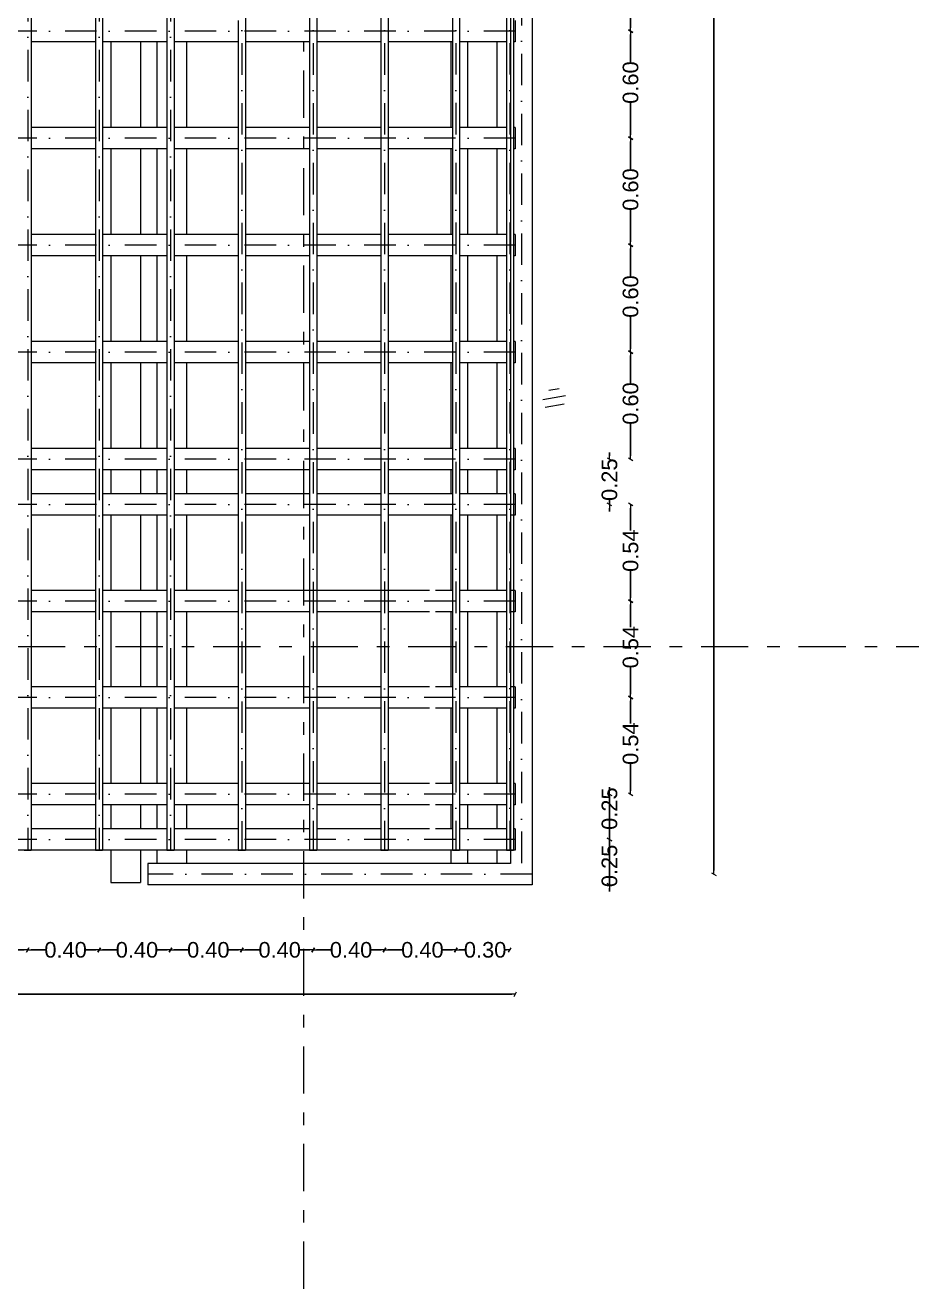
# Model space of a CAD drawing. Header units: millimetres. Extents: x -71878 to 121433, y -67383 to 83273.
# Drawn here: x -23288 to -18281, y 7515 to 14594 of the extents above; entities that cross this region are included whole.
import ezdxf

# ---------------------------------------------------------------- set-up
doc = ezdxf.new("R2010")
doc.units = ezdxf.units.MM
doc.header["$MEASUREMENT"] = 0
doc.set_wipeout_variables(frame=1)
for name, pattern in [('Dot & Dashed', [335.138881, 176.388884, -88.194442, 0, -70.555556]), ('Double Dashed', [546.805537, 264.583325, -105.833328, 70.555556, -105.833328]), ('Wipeout_Contour', [1000, 0, -1000])]:
    doc.linetypes.add(name, pattern=pattern)
for name, color, linetype, lineweight in [('ACOTACIONES', 7, 'Continuous', 9), ('COLUMNAS_Pluma_Nº__6', 255, 'Continuous', 0), ('EJES_Pluma_Nº__21', 7, 'Continuous', 5), ('ENTIRADO_Pluma_Nº__21', 7, 'Continuous', 5), ('Vigas_Pluma_Nº__21', 7, 'Continuous', 5)]:
    doc.layers.add(name, color=color, linetype=linetype, lineweight=lineweight)
doc.layers.add('COLUMNAS', color=7, linetype='Continuous')
doc.layers.add('ENTIRADO_Pluma_Nº__24', color=7, linetype='Continuous', lineweight=5, true_color=0x969696)
doc.layers.add('Vigas_Pluma_Nº__24', color=7, linetype='Continuous', lineweight=5, true_color=0x969696)
doc.styles.add('Estilo_Generado_2', font='Arial.ttf')
doc.dimstyles.new('Estilo_Generado__1', dxfattribs={"dimtxt": 87.5, "dimasz": 19, "dimexe": 0.18, "dimexo": 0, "dimgap": 0.09, "dimtad": 0, "dimlfac": 0.001, "dimzin": 0, "dimdsep": 46, "dimtxsty": 'Estilo_Generado_2', "dimblk": 'ARROWHEAD_2', "dimblk1": 'ARROWHEAD_2', "dimblk2": 'ARROWHEAD_2', "dimcen": 0.09, "dimse1": 1, "dimse2": 1, "dimclrd": 7, "dimclre": 7, "dimclrt": 7, "dimadec": 0, "dimazin": 0, "dimtfac": 1, "dimtmove": 0, "dimatfit": 3, "dimfxl": 1, "dimtolj": 1, "dimtzin": 0, "dimarcsym": 0})
doc.dimstyles.new('Estilo_Generado__2', dxfattribs={"dimtxt": 87.5, "dimasz": 19, "dimexe": 0.18, "dimexo": 0, "dimgap": 0.09, "dimtad": 0, "dimlfac": 0.001, "dimzin": 0, "dimdsep": 46, "dimtxsty": 'Estilo_Generado_2', "dimblk": 'ARROWHEAD_2', "dimblk1": 'ARROWHEAD_2', "dimblk2": 'ARROWHEAD_2', "dimcen": 0.09, "dimse1": 1, "dimse2": 1, "dimclrd": 7, "dimclre": 7, "dimclrt": 7, "dimadec": 0, "dimazin": 0, "dimtfac": 1, "dimtmove": 0, "dimatfit": 3, "dimfxl": 1, "dimtolj": 1, "dimtzin": 0, "dimarcsym": 0})

# ---------------------------------------------------------------- blocks, each defined once
blk = doc.blocks.new('ARROWHEAD_2')
at = {"color": 0, "linetype": 'Continuous', "lineweight": 0}
for p, q in [((0, 0), (-1, 0)), ((-0.38, -0.66), (0.38, 0.66))]:
    blk.add_line(p, q, dxfattribs=at)
blk = doc.blocks.new('*D445')
at = {"layer": 'ACOTACIONES', "color": 7, "linetype": 'Continuous', "lineweight": -2, "transparency": 16777216}
for p, q in [((-23655.5, 9413), (-23575.1, 9413)), ((-23293.5, 9413), (-23349.3, 9413))]:
    blk.add_line(p, q, dxfattribs=at)
at = {"layer": 'Defpoints', "color": 0, "linetype": 'Continuous', "transparency": 16777216}
for p in [(-23674.5, 9971.8), (-23274.5, 9971.8), (-23274.5, 9413)]:
    blk.add_point(p, dxfattribs=at)
at = {"layer": 'ACOTACIONES', "color": 7, "linetype": 'Continuous', "lineweight": -2, "transparency": 16777216, "xscale": 19, "yscale": 19, "zscale": 19, "rotation": 180}
blk.add_blockref('ARROWHEAD_2', (-23674.5, 9413), dxfattribs=at)
at = {"layer": 'ACOTACIONES', "color": 7, "linetype": 'Continuous', "lineweight": -2, "transparency": 16777216, "xscale": 19, "yscale": 19, "zscale": 19}
blk.add_blockref('ARROWHEAD_2', (-23274.5, 9413), dxfattribs=at)
at = {"layer": 'ACOTACIONES', "color": 7, "linetype": 'Continuous', "transparency": 16777216, "insert": (-23462.2, 9413), "char_height": 87.5, "attachment_point": 5, "style": 'Estilo_Generado_2'}
blk.add_mtext('\\A1;0.40', dxfattribs=at)
blk = doc.blocks.new('*D446')
at = {"layer": 'ACOTACIONES', "color": 7, "linetype": 'Continuous', "lineweight": -2, "transparency": 16777216}
for p, q in [((-23255.5, 9413), (-23175.1, 9413)), ((-22893.5, 9413), (-22949.3, 9413))]:
    blk.add_line(p, q, dxfattribs=at)
at = {"layer": 'Defpoints', "color": 0, "linetype": 'Continuous', "transparency": 16777216}
for p in [(-23274.5, 9971.8), (-22874.5, 9971.8), (-22874.5, 9413)]:
    blk.add_point(p, dxfattribs=at)
at = {"layer": 'ACOTACIONES', "color": 7, "linetype": 'Continuous', "lineweight": -2, "transparency": 16777216, "xscale": 19, "yscale": 19, "zscale": 19, "rotation": 180}
blk.add_blockref('ARROWHEAD_2', (-23274.5, 9413), dxfattribs=at)
at = {"layer": 'ACOTACIONES', "color": 7, "linetype": 'Continuous', "lineweight": -2, "transparency": 16777216, "xscale": 19, "yscale": 19, "zscale": 19}
blk.add_blockref('ARROWHEAD_2', (-22874.5, 9413), dxfattribs=at)
at = {"layer": 'ACOTACIONES', "color": 7, "linetype": 'Continuous', "transparency": 16777216, "insert": (-23062.2, 9413), "char_height": 87.5, "attachment_point": 5, "style": 'Estilo_Generado_2'}
blk.add_mtext('\\A1;0.40', dxfattribs=at)
blk = doc.blocks.new('*D447')
at = {"layer": 'ACOTACIONES', "color": 7, "linetype": 'Continuous', "lineweight": -2, "transparency": 16777216}
for p, q in [((-22855.5, 9413), (-22775.1, 9413)), ((-22493.5, 9413), (-22549.3, 9413))]:
    blk.add_line(p, q, dxfattribs=at)
at = {"layer": 'Defpoints', "color": 0, "linetype": 'Continuous', "transparency": 16777216}
for p in [(-22874.5, 9971.8), (-22474.5, 9981.9), (-22474.5, 9413)]:
    blk.add_point(p, dxfattribs=at)
at = {"layer": 'ACOTACIONES', "color": 7, "linetype": 'Continuous', "lineweight": -2, "transparency": 16777216, "xscale": 19, "yscale": 19, "zscale": 19, "rotation": 180}
blk.add_blockref('ARROWHEAD_2', (-22874.5, 9413), dxfattribs=at)
at = {"layer": 'ACOTACIONES', "color": 7, "linetype": 'Continuous', "lineweight": -2, "transparency": 16777216, "xscale": 19, "yscale": 19, "zscale": 19}
blk.add_blockref('ARROWHEAD_2', (-22474.5, 9413), dxfattribs=at)
at = {"layer": 'ACOTACIONES', "color": 7, "linetype": 'Continuous', "transparency": 16777216, "insert": (-22662.2, 9413), "char_height": 87.5, "attachment_point": 5, "style": 'Estilo_Generado_2'}
blk.add_mtext('\\A1;0.40', dxfattribs=at)
blk = doc.blocks.new('*D448')
at = {"layer": 'ACOTACIONES', "color": 7, "linetype": 'Continuous', "lineweight": -2, "transparency": 16777216}
for p, q in [((-22455.5, 9413), (-22375.1, 9413)), ((-22093.5, 9413), (-22149.3, 9413))]:
    blk.add_line(p, q, dxfattribs=at)
at = {"layer": 'Defpoints', "color": 0, "linetype": 'Continuous', "transparency": 16777216}
for p in [(-22474.5, 9981.9), (-22074.5, 9971.8), (-22074.5, 9413)]:
    blk.add_point(p, dxfattribs=at)
at = {"layer": 'ACOTACIONES', "color": 7, "linetype": 'Continuous', "lineweight": -2, "transparency": 16777216, "xscale": 19, "yscale": 19, "zscale": 19, "rotation": 180}
blk.add_blockref('ARROWHEAD_2', (-22474.5, 9413), dxfattribs=at)
at = {"layer": 'ACOTACIONES', "color": 7, "linetype": 'Continuous', "lineweight": -2, "transparency": 16777216, "xscale": 19, "yscale": 19, "zscale": 19}
blk.add_blockref('ARROWHEAD_2', (-22074.5, 9413), dxfattribs=at)
at = {"layer": 'ACOTACIONES', "color": 7, "linetype": 'Continuous', "transparency": 16777216, "insert": (-22262.2, 9413), "char_height": 87.5, "attachment_point": 5, "style": 'Estilo_Generado_2'}
blk.add_mtext('\\A1;0.40', dxfattribs=at)
blk = doc.blocks.new('*D449')
at = {"layer": 'ACOTACIONES', "color": 7, "linetype": 'Continuous', "lineweight": -2, "transparency": 16777216}
for p, q in [((-22055.5, 9413), (-21975.1, 9413)), ((-21693.5, 9413), (-21749.3, 9413))]:
    blk.add_line(p, q, dxfattribs=at)
at = {"layer": 'Defpoints', "color": 0, "linetype": 'Continuous', "transparency": 16777216}
for p in [(-22074.5, 9971.8), (-21674.5, 9971.8), (-21674.5, 9413)]:
    blk.add_point(p, dxfattribs=at)
at = {"layer": 'ACOTACIONES', "color": 7, "linetype": 'Continuous', "lineweight": -2, "transparency": 16777216, "xscale": 19, "yscale": 19, "zscale": 19, "rotation": 180}
blk.add_blockref('ARROWHEAD_2', (-22074.5, 9413), dxfattribs=at)
at = {"layer": 'ACOTACIONES', "color": 7, "linetype": 'Continuous', "lineweight": -2, "transparency": 16777216, "xscale": 19, "yscale": 19, "zscale": 19}
blk.add_blockref('ARROWHEAD_2', (-21674.5, 9413), dxfattribs=at)
at = {"layer": 'ACOTACIONES', "color": 7, "linetype": 'Continuous', "transparency": 16777216, "insert": (-21862.2, 9413), "char_height": 87.5, "attachment_point": 5, "style": 'Estilo_Generado_2'}
blk.add_mtext('\\A1;0.40', dxfattribs=at)
blk = doc.blocks.new('*D450')
at = {"layer": 'ACOTACIONES', "color": 7, "linetype": 'Continuous', "lineweight": -2, "transparency": 16777216}
for p, q in [((-21655.5, 9413), (-21575.1, 9413)), ((-21293.5, 9413), (-21349.3, 9413))]:
    blk.add_line(p, q, dxfattribs=at)
at = {"layer": 'Defpoints', "color": 0, "linetype": 'Continuous', "transparency": 16777216}
for p in [(-21674.5, 9971.8), (-21274.5, 9971.8), (-21274.5, 9413)]:
    blk.add_point(p, dxfattribs=at)
at = {"layer": 'ACOTACIONES', "color": 7, "linetype": 'Continuous', "lineweight": -2, "transparency": 16777216, "xscale": 19, "yscale": 19, "zscale": 19, "rotation": 180}
blk.add_blockref('ARROWHEAD_2', (-21674.5, 9413), dxfattribs=at)
at = {"layer": 'ACOTACIONES', "color": 7, "linetype": 'Continuous', "lineweight": -2, "transparency": 16777216, "xscale": 19, "yscale": 19, "zscale": 19}
blk.add_blockref('ARROWHEAD_2', (-21274.5, 9413), dxfattribs=at)
at = {"layer": 'ACOTACIONES', "color": 7, "linetype": 'Continuous', "transparency": 16777216, "insert": (-21462.2, 9413), "char_height": 87.5, "attachment_point": 5, "style": 'Estilo_Generado_2'}
blk.add_mtext('\\A1;0.40', dxfattribs=at)
blk = doc.blocks.new('*D451')
at = {"layer": 'ACOTACIONES', "color": 7, "linetype": 'Continuous', "lineweight": -2, "transparency": 16777216}
for p, q in [((-21255.5, 9413), (-21175.1, 9413)), ((-20893.5, 9413), (-20949.3, 9413))]:
    blk.add_line(p, q, dxfattribs=at)
at = {"layer": 'Defpoints', "color": 0, "linetype": 'Continuous', "transparency": 16777216}
for p in [(-21274.5, 9971.8), (-20874.5, 9971.8), (-20874.5, 9413)]:
    blk.add_point(p, dxfattribs=at)
at = {"layer": 'ACOTACIONES', "color": 7, "linetype": 'Continuous', "lineweight": -2, "transparency": 16777216, "xscale": 19, "yscale": 19, "zscale": 19, "rotation": 180}
blk.add_blockref('ARROWHEAD_2', (-21274.5, 9413), dxfattribs=at)
at = {"layer": 'ACOTACIONES', "color": 7, "linetype": 'Continuous', "lineweight": -2, "transparency": 16777216, "xscale": 19, "yscale": 19, "zscale": 19}
blk.add_blockref('ARROWHEAD_2', (-20874.5, 9413), dxfattribs=at)
at = {"layer": 'ACOTACIONES', "color": 7, "linetype": 'Continuous', "transparency": 16777216, "insert": (-21062.2, 9413), "char_height": 87.5, "attachment_point": 5, "style": 'Estilo_Generado_2'}
blk.add_mtext('\\A1;0.40', dxfattribs=at)
blk = doc.blocks.new('*D452')
at = {"layer": 'ACOTACIONES', "color": 7, "linetype": 'Continuous', "lineweight": -2, "transparency": 16777216}
for p, q in [((-20855.5, 9413), (-20823.8, 9413)), ((-20590.9, 9413), (-20598, 9413))]:
    blk.add_line(p, q, dxfattribs=at)
at = {"layer": 'Defpoints', "color": 0, "linetype": 'Continuous', "transparency": 16777216}
for p in [(-20874.5, 9971.8), (-20571.9, 9971.8), (-20571.9, 9413)]:
    blk.add_point(p, dxfattribs=at)
at = {"layer": 'ACOTACIONES', "color": 7, "linetype": 'Continuous', "lineweight": -2, "transparency": 16777216, "xscale": 19, "yscale": 19, "zscale": 19, "rotation": 180}
blk.add_blockref('ARROWHEAD_2', (-20874.5, 9413), dxfattribs=at)
at = {"layer": 'ACOTACIONES', "color": 7, "linetype": 'Continuous', "lineweight": -2, "transparency": 16777216, "xscale": 19, "yscale": 19, "zscale": 19}
blk.add_blockref('ARROWHEAD_2', (-20571.9, 9413), dxfattribs=at)
at = {"layer": 'ACOTACIONES', "color": 7, "linetype": 'Continuous', "transparency": 16777216, "insert": (-20710.9, 9413), "char_height": 87.5, "attachment_point": 5, "style": 'Estilo_Generado_2'}
blk.add_mtext('\\A1;0.30', dxfattribs=at)
blk = doc.blocks.new('*D453')
at = {"layer": 'ACOTACIONES', "color": 7, "linetype": 'Continuous', "lineweight": -2, "transparency": 16777216}
for p, q in [((-33843.3, 9165), (-27328.9, 9165)), ((-20560.7, 9165), (-27043.4, 9165))]:
    blk.add_line(p, q, dxfattribs=at)
at = {"layer": 'Defpoints', "color": 0, "linetype": 'Continuous', "transparency": 16777216}
for p in [(-33862.3, 9971.8), (-20541.7, 9971.8), (-20541.7, 9165)]:
    blk.add_point(p, dxfattribs=at)
at = {"layer": 'ACOTACIONES', "color": 7, "linetype": 'Continuous', "lineweight": -2, "transparency": 16777216, "xscale": 19, "yscale": 19, "zscale": 19, "rotation": 180}
blk.add_blockref('ARROWHEAD_2', (-33862.3, 9165), dxfattribs=at)
at = {"layer": 'ACOTACIONES', "color": 7, "linetype": 'Continuous', "lineweight": -2, "transparency": 16777216, "xscale": 19, "yscale": 19, "zscale": 19}
blk.add_blockref('ARROWHEAD_2', (-20541.7, 9165), dxfattribs=at)
at = {"layer": 'ACOTACIONES', "color": 7, "linetype": 'Continuous', "transparency": 16777216, "insert": (-27186.1, 9165), "char_height": 87.5, "attachment_point": 5, "style": 'Estilo_Generado_2'}
blk.add_mtext('\\A1;13.32', dxfattribs=at)
blk = doc.blocks.new('*D500')
at = {"layer": 'ACOTACIONES', "color": 7, "linetype": 'Continuous', "lineweight": -2, "transparency": 16777216}
for p, q in [((-20013.7, 10050.8), (-20013.7, 10069.8)), ((-20013.7, 9778.1), (-20013.7, 10031.8)), ((-20013.7, 9759.1), (-20013.7, 9740.1))]:
    blk.add_line(p, q, dxfattribs=at)
at = {"layer": 'Defpoints', "color": 0, "linetype": 'Continuous', "transparency": 16777216}
for p in [(-20542.9, 10031.8), (-20013.7, 10031.8), (-20447.8, 9778.1)]:
    blk.add_point(p, dxfattribs=at)
at = {"layer": 'ACOTACIONES', "color": 7, "linetype": 'Continuous', "lineweight": -2, "transparency": 16777216, "xscale": 19, "yscale": 19, "zscale": 19}
for p, rotation in [((-20013.7, 10031.8), 270), ((-20013.7, 9778.1), 90)]:
    blk.add_blockref('ARROWHEAD_2', p, dxfattribs=dict(at, rotation=rotation))
at = {"layer": 'ACOTACIONES', "color": 7, "linetype": 'Continuous', "transparency": 16777216, "insert": (-20013.7, 9883.6), "char_height": 87.5, "attachment_point": 5, "rotation": 90, "style": 'Estilo_Generado_2'}
blk.add_mtext('\\A1;0.25', dxfattribs=at)
blk = doc.blocks.new('*D501')
at = {"layer": 'ACOTACIONES', "color": 7, "linetype": 'Continuous', "lineweight": -2, "transparency": 16777216}
for p, q in [((-20013.7, 10305.2), (-20013.7, 10324.2)), ((-20013.7, 10031.8), (-20013.7, 10286.2)), ((-20013.7, 10012.8), (-20013.7, 9993.8))]:
    blk.add_line(p, q, dxfattribs=at)
at = {"layer": 'Defpoints', "color": 0, "linetype": 'Continuous', "transparency": 16777216}
for p in [(-20541.7, 10286.2), (-20013.7, 10286.2), (-20542.9, 10031.8)]:
    blk.add_point(p, dxfattribs=at)
at = {"layer": 'ACOTACIONES', "color": 7, "linetype": 'Continuous', "lineweight": -2, "transparency": 16777216, "xscale": 19, "yscale": 19, "zscale": 19}
for p, rotation in [((-20013.7, 10286.2), 270), ((-20013.7, 10031.8), 90)]:
    blk.add_blockref('ARROWHEAD_2', p, dxfattribs=dict(at, rotation=rotation))
at = {"layer": 'ACOTACIONES', "color": 7, "linetype": 'Continuous', "transparency": 16777216, "insert": (-20013.7, 10204.6), "char_height": 87.5, "attachment_point": 5, "rotation": 90, "style": 'Estilo_Generado_2'}
blk.add_mtext('\\A1;0.25', dxfattribs=at)
blk = doc.blocks.new('*D502')
at = {"layer": 'ACOTACIONES', "color": 7, "linetype": 'Continuous', "lineweight": -2, "transparency": 16777216}
for p, q in [((-19895.6, 10807.9), (-19895.6, 10681.8)), ((-19895.6, 10305.2), (-19895.6, 10456))]:
    blk.add_line(p, q, dxfattribs=at)
at = {"layer": 'Defpoints', "color": 0, "linetype": 'Continuous', "transparency": 16777216}
for p in [(-20541.7, 10826.9), (-19895.6, 10826.9), (-20541.7, 10286.2)]:
    blk.add_point(p, dxfattribs=at)
at = {"layer": 'ACOTACIONES', "color": 7, "linetype": 'Continuous', "lineweight": -2, "transparency": 16777216, "xscale": 19, "yscale": 19, "zscale": 19}
for p, rotation in [((-19895.6, 10826.9), 90), ((-19895.6, 10286.2), 270)]:
    blk.add_blockref('ARROWHEAD_2', p, dxfattribs=dict(at, rotation=rotation))
at = {"layer": 'ACOTACIONES', "color": 7, "linetype": 'Continuous', "transparency": 16777216, "insert": (-19895.6, 10568.9), "char_height": 87.5, "attachment_point": 5, "rotation": 90, "style": 'Estilo_Generado_2'}
blk.add_mtext('\\A1;0.54', dxfattribs=at)
blk = doc.blocks.new('*D503')
at = {"layer": 'ACOTACIONES', "color": 7, "linetype": 'Continuous', "lineweight": -2, "transparency": 16777216}
for p, q in [((-19895.6, 11348.6), (-19895.6, 11222.4)), ((-19895.6, 10845.9), (-19895.6, 10996.7))]:
    blk.add_line(p, q, dxfattribs=at)
at = {"layer": 'Defpoints', "color": 0, "linetype": 'Continuous', "transparency": 16777216}
for p in [(-20541.7, 11367.6), (-19895.6, 11367.6), (-20541.7, 10826.9)]:
    blk.add_point(p, dxfattribs=at)
at = {"layer": 'ACOTACIONES', "color": 7, "linetype": 'Continuous', "lineweight": -2, "transparency": 16777216, "xscale": 19, "yscale": 19, "zscale": 19}
for p, rotation in [((-19895.6, 11367.6), 90), ((-19895.6, 10826.9), 270)]:
    blk.add_blockref('ARROWHEAD_2', p, dxfattribs=dict(at, rotation=rotation))
at = {"layer": 'ACOTACIONES', "color": 7, "linetype": 'Continuous', "transparency": 16777216, "insert": (-19895.6, 11109.5), "char_height": 87.5, "attachment_point": 5, "rotation": 90, "style": 'Estilo_Generado_2'}
blk.add_mtext('\\A1;0.54', dxfattribs=at)
blk = doc.blocks.new('*D504')
at = {"layer": 'ACOTACIONES', "color": 7, "linetype": 'Continuous', "lineweight": -2, "transparency": 16777216}
for p, q in [((-19895.6, 11889.2), (-19895.6, 11763.1)), ((-19895.6, 11386.6), (-19895.6, 11537.3))]:
    blk.add_line(p, q, dxfattribs=at)
at = {"layer": 'Defpoints', "color": 0, "linetype": 'Continuous', "transparency": 16777216}
for p in [(-20541.7, 11908.2), (-19895.6, 11908.2), (-20541.7, 11367.6)]:
    blk.add_point(p, dxfattribs=at)
at = {"layer": 'ACOTACIONES', "color": 7, "linetype": 'Continuous', "lineweight": -2, "transparency": 16777216, "xscale": 19, "yscale": 19, "zscale": 19}
for p, rotation in [((-19895.6, 11908.2), 90), ((-19895.6, 11367.6), 270)]:
    blk.add_blockref('ARROWHEAD_2', p, dxfattribs=dict(at, rotation=rotation))
at = {"layer": 'ACOTACIONES', "color": 7, "linetype": 'Continuous', "transparency": 16777216, "insert": (-19895.6, 11650.2), "char_height": 87.5, "attachment_point": 5, "rotation": 90, "style": 'Estilo_Generado_2'}
blk.add_mtext('\\A1;0.54', dxfattribs=at)
blk = doc.blocks.new('*D505')
at = {"layer": 'ACOTACIONES', "color": 7, "linetype": 'Continuous', "lineweight": -2, "transparency": 16777216}
for p, q in [((-20013.7, 12181.7), (-20013.7, 12200.7)), ((-20013.7, 12162.7), (-20013.7, 12160.7)), ((-20013.7, 11908.2), (-20013.7, 11934.9)), ((-20013.7, 11889.2), (-20013.7, 11870.2))]:
    blk.add_line(p, q, dxfattribs=at)
at = {"layer": 'Defpoints', "color": 0, "linetype": 'Continuous', "transparency": 16777216}
for p in [(-20541.7, 12162.7), (-20013.7, 12162.7), (-20541.7, 11908.2)]:
    blk.add_point(p, dxfattribs=at)
at = {"layer": 'ACOTACIONES', "color": 7, "linetype": 'Continuous', "lineweight": -2, "transparency": 16777216, "xscale": 19, "yscale": 19, "zscale": 19}
for p, rotation in [((-20013.7, 12162.7), 270), ((-20013.7, 11908.2), 90)]:
    blk.add_blockref('ARROWHEAD_2', p, dxfattribs=dict(at, rotation=rotation))
at = {"layer": 'ACOTACIONES', "color": 7, "linetype": 'Continuous', "transparency": 16777216, "insert": (-20013.7, 12047.8), "char_height": 87.5, "attachment_point": 5, "rotation": 90, "style": 'Estilo_Generado_2'}
blk.add_mtext('\\A1;0.25', dxfattribs=at)
blk = doc.blocks.new('*D506')
at = {"layer": 'ACOTACIONES', "color": 7, "linetype": 'Continuous', "lineweight": -2, "transparency": 16777216}
for p, q in [((-19895.6, 12743.1), (-19895.6, 12587.6)), ((-19895.6, 12181.7), (-19895.6, 12361.8))]:
    blk.add_line(p, q, dxfattribs=at)
at = {"layer": 'Defpoints', "color": 0, "linetype": 'Continuous', "transparency": 16777216}
for p in [(-20541.7, 12762.1), (-19895.6, 12762.1), (-20541.7, 12162.7)]:
    blk.add_point(p, dxfattribs=at)
at = {"layer": 'ACOTACIONES', "color": 7, "linetype": 'Continuous', "lineweight": -2, "transparency": 16777216, "xscale": 19, "yscale": 19, "zscale": 19}
for p, rotation in [((-19895.6, 12762.1), 90), ((-19895.6, 12162.7), 270)]:
    blk.add_blockref('ARROWHEAD_2', p, dxfattribs=dict(at, rotation=rotation))
at = {"layer": 'ACOTACIONES', "color": 7, "linetype": 'Continuous', "transparency": 16777216, "insert": (-19895.6, 12474.7), "char_height": 87.5, "attachment_point": 5, "rotation": 90, "style": 'Estilo_Generado_2'}
blk.add_mtext('\\A1;0.60', dxfattribs=at)
blk = doc.blocks.new('*D507')
at = {"layer": 'ACOTACIONES', "color": 7, "linetype": 'Continuous', "lineweight": -2, "transparency": 16777216}
for p, q in [((-19895.6, 13342.6), (-19895.6, 13187.1)), ((-19895.6, 12781.1), (-19895.6, 12961.3))]:
    blk.add_line(p, q, dxfattribs=at)
at = {"layer": 'Defpoints', "color": 0, "linetype": 'Continuous', "transparency": 16777216}
for p in [(-20541.7, 13361.6), (-19895.6, 13361.6), (-20541.7, 12762.1)]:
    blk.add_point(p, dxfattribs=at)
at = {"layer": 'ACOTACIONES', "color": 7, "linetype": 'Continuous', "lineweight": -2, "transparency": 16777216, "xscale": 19, "yscale": 19, "zscale": 19}
for p, rotation in [((-19895.6, 13361.6), 90), ((-19895.6, 12762.1), 270)]:
    blk.add_blockref('ARROWHEAD_2', p, dxfattribs=dict(at, rotation=rotation))
at = {"layer": 'ACOTACIONES', "color": 7, "linetype": 'Continuous', "transparency": 16777216, "insert": (-19895.6, 13074.2), "char_height": 87.5, "attachment_point": 5, "rotation": 90, "style": 'Estilo_Generado_2'}
blk.add_mtext('\\A1;0.60', dxfattribs=at)
blk = doc.blocks.new('*D508')
at = {"layer": 'ACOTACIONES', "color": 7, "linetype": 'Continuous', "lineweight": -2, "transparency": 16777216}
for p, q in [((-19895.6, 13942), (-19895.6, 13786.5)), ((-19895.6, 13380.6), (-19895.6, 13560.7))]:
    blk.add_line(p, q, dxfattribs=at)
at = {"layer": 'Defpoints', "color": 0, "linetype": 'Continuous', "transparency": 16777216}
for p in [(-20541.7, 13961), (-19895.6, 13961), (-20541.7, 13361.6)]:
    blk.add_point(p, dxfattribs=at)
at = {"layer": 'ACOTACIONES', "color": 7, "linetype": 'Continuous', "lineweight": -2, "transparency": 16777216, "xscale": 19, "yscale": 19, "zscale": 19}
for p, rotation in [((-19895.6, 13961), 90), ((-19895.6, 13361.6), 270)]:
    blk.add_blockref('ARROWHEAD_2', p, dxfattribs=dict(at, rotation=rotation))
at = {"layer": 'ACOTACIONES', "color": 7, "linetype": 'Continuous', "transparency": 16777216, "insert": (-19895.6, 13673.6), "char_height": 87.5, "attachment_point": 5, "rotation": 90, "style": 'Estilo_Generado_2'}
blk.add_mtext('\\A1;0.60', dxfattribs=at)
blk = doc.blocks.new('*D509')
at = {"layer": 'ACOTACIONES', "color": 7, "linetype": 'Continuous', "lineweight": -2, "transparency": 16777216}
for p, q in [((-19895.6, 14541.5), (-19895.6, 14386)), ((-19895.6, 13980), (-19895.6, 14160.2))]:
    blk.add_line(p, q, dxfattribs=at)
at = {"layer": 'Defpoints', "color": 0, "linetype": 'Continuous', "transparency": 16777216}
for p in [(-20541.7, 14560.5), (-19895.6, 14560.5), (-20541.7, 13961)]:
    blk.add_point(p, dxfattribs=at)
at = {"layer": 'ACOTACIONES', "color": 7, "linetype": 'Continuous', "lineweight": -2, "transparency": 16777216, "xscale": 19, "yscale": 19, "zscale": 19}
for p, rotation in [((-19895.6, 14560.5), 90), ((-19895.6, 13961), 270)]:
    blk.add_blockref('ARROWHEAD_2', p, dxfattribs=dict(at, rotation=rotation))
at = {"layer": 'ACOTACIONES', "color": 7, "linetype": 'Continuous', "transparency": 16777216, "insert": (-19895.6, 14273.1), "char_height": 87.5, "attachment_point": 5, "rotation": 90, "style": 'Estilo_Generado_2'}
blk.add_mtext('\\A1;0.60', dxfattribs=at)
blk = doc.blocks.new('*D510')
at = {"layer": 'ACOTACIONES', "color": 7, "linetype": 'Continuous', "lineweight": -2, "transparency": 16777216}
for p, q in [((-19895.6, 15140.9), (-19895.6, 14985.5)), ((-19895.6, 14579.5), (-19895.6, 14759.7))]:
    blk.add_line(p, q, dxfattribs=at)
at = {"layer": 'Defpoints', "color": 0, "linetype": 'Continuous', "transparency": 16777216}
for p in [(-20541.7, 15159.9), (-19895.6, 15159.9), (-20541.7, 14560.5)]:
    blk.add_point(p, dxfattribs=at)
at = {"layer": 'ACOTACIONES', "color": 7, "linetype": 'Continuous', "lineweight": -2, "transparency": 16777216, "xscale": 19, "yscale": 19, "zscale": 19}
for p, rotation in [((-19895.6, 15159.9), 90), ((-19895.6, 14560.5), 270)]:
    blk.add_blockref('ARROWHEAD_2', p, dxfattribs=dict(at, rotation=rotation))
at = {"layer": 'ACOTACIONES', "color": 7, "linetype": 'Continuous', "transparency": 16777216, "insert": (-19895.6, 14872.6), "char_height": 87.5, "attachment_point": 5, "rotation": 90, "style": 'Estilo_Generado_2'}
blk.add_mtext('\\A1;0.60', dxfattribs=at)
blk = doc.blocks.new('*D523')
at = {"layer": 'ACOTACIONES', "color": 7, "linetype": 'Continuous', "lineweight": -2, "transparency": 16777216}
for p, q in [((-19428.7, 20784.5), (-19428.7, 15480)), ((-19428.7, 9857.1), (-19428.7, 15193.3))]:
    blk.add_line(p, q, dxfattribs=at)
at = {"layer": 'Defpoints', "color": 0, "linetype": 'Continuous', "transparency": 16777216}
for p in [(-20507.8, 20803.5), (-19428.7, 20803.5), (-20507.8, 9838.1)]:
    blk.add_point(p, dxfattribs=at)
at = {"layer": 'ACOTACIONES', "color": 7, "linetype": 'Continuous', "lineweight": -2, "transparency": 16777216, "xscale": 19, "yscale": 19, "zscale": 19}
for p, rotation in [((-19428.7, 20803.5), 90), ((-19428.7, 9838.1), 270)]:
    blk.add_blockref('ARROWHEAD_2', p, dxfattribs=dict(at, rotation=rotation))
at = {"layer": 'ACOTACIONES', "color": 7, "linetype": 'Continuous', "transparency": 16777216, "insert": (-19428.7, 15336.6), "char_height": 87.5, "attachment_point": 5, "rotation": 90, "style": 'Estilo_Generado_2'}
blk.add_mtext('\\A1;10.97', dxfattribs=at)

msp = doc.modelspace()

# ---------------------------------------------------------------- linework, layer by layer
at = {"layer": 'EJES_Pluma_Nº__21', "linetype": 'Double Dashed'}
for p, q in [((-21726.504, 7514.544), (-21726.504, 14500.49)), ((-36998.627, 11113.32), (-18280.743, 11113.32))]:
    msp.add_line(p, q, dxfattribs=at)
at = {"layer": 'ENTIRADO_Pluma_Nº__21', "linetype": 'Continuous'}
for p, q in [((-22054.507, 20862.932), (-22054.507, 9971.763)), ((-21694.507, 20863.068), (-21694.507, 9971.763)), ((-21654.507, 20863.068), (-21654.507, 9971.763)), ((-21294.507, 20863.205), (-21294.507, 9971.763)), ((-21254.507, 20863.205), (-21254.507, 9971.763)), ((-20894.507, 20863.341), (-20894.507, 9971.763)), ((-20854.507, 20863.341), (-20854.507, 9971.763)), ((-20591.931, 20863.444), (-20591.931, 9971.763)), ((-23254.507, 19149.218), (-23254.507, 9971.763)), ((-22894.507, 19149.218), (-22894.507, 9971.763)), ((-22854.507, 19149.218), (-22854.507, 9971.763)), ((-22494.507, 19149.218), (-22494.507, 9971.763)), ((-22454.507, 19149.218), (-22454.507, 9971.763)), ((-20551.931, 19029.218), (-20551.931, 9971.763)), ((-22094.507, 14620.49), (-22094.507, 9971.763)), ((-23294.507, 9971.763), (-23254.507, 9971.763)), ((-22894.507, 9971.763), (-22854.507, 9971.763)), ((-22494.507, 9971.763), (-22454.507, 9971.763)), ((-22094.507, 9971.763), (-22054.507, 9971.763)), ((-21694.507, 9971.763), (-21654.507, 9971.763)), ((-21294.507, 9971.763), (-21254.507, 9971.763)), ((-20894.507, 9971.763), (-20854.507, 9971.763)), ((-20591.931, 9971.763), (-20551.931, 9971.763))]:
    msp.add_line(p, q, dxfattribs=at)
at = {"layer": 'ENTIRADO_Pluma_Nº__24', "linetype": 'Dot & Dashed'}
for p, q in [((-22074.507, 20862.932), (-22074.507, 9971.763)), ((-21674.507, 20863.068), (-21674.507, 9971.763)), ((-21274.507, 20863.205), (-21274.507, 9971.763)), ((-20874.507, 20863.341), (-20874.507, 9971.763)), ((-20571.931, 20863.444), (-20571.931, 9971.763)), ((-23274.507, 19149.218), (-23274.507, 9971.763)), ((-22874.507, 19149.218), (-22874.507, 9971.763)), ((-22474.507, 19149.218), (-22474.507, 9971.763))]:
    msp.add_line(p, q, dxfattribs=at)
at = {"layer": 'Vigas_Pluma_Nº__21', "linetype": 'Continuous'}
for p, q in [((-20567.803, 20743.388), (-20567.803, 9898.082)), ((-20447.803, 20743.486), (-20447.803, 9898.123)), ((-20541.684, 14620.49), (-20541.684, 14500.49)), ((-22894.507, 14500.49), (-23254.507, 14500.49)), ((-22494.507, 14500.49), (-22854.507, 14500.49)), ((-22808.464, 14500.49), (-22808.464, 14021.033)), ((-22641.882, 14500.49), (-22641.882, 14021.033)), ((-22550.015, 14500.49), (-22550.015, 14021.033)), ((-22094.507, 14500.49), (-22454.507, 14500.49)), ((-22384.697, 14500.49), (-22384.697, 14021.033)), ((-21694.507, 14500.49), (-22054.507, 14500.49)), ((-21294.507, 14500.49), (-21654.507, 14500.49)), ((-20894.507, 14500.49), (-21254.507, 14500.49)), ((-20902.993, 14500.49), (-20902.993, 14021.033)), ((-20591.931, 14500.49), (-20854.507, 14500.49)), ((-20809.315, 14500.49), (-20809.315, 14021.033)), ((-20644.544, 14500.49), (-20644.544, 14021.033)), ((-20541.684, 14500.49), (-20551.931, 14500.49)), ((-22894.507, 14021.033), (-23254.507, 14021.033)), ((-22494.507, 14021.033), (-22854.507, 14021.033)), ((-22094.507, 14021.033), (-22454.507, 14021.033)), ((-21694.507, 14021.033), (-22054.507, 14021.033)), ((-21294.507, 14021.033), (-21654.507, 14021.033)), ((-20894.507, 14021.033), (-21254.507, 14021.033)), ((-20591.931, 14021.033), (-20854.507, 14021.033)), ((-20541.684, 14021.033), (-20551.931, 14021.033)), ((-20541.684, 14021.033), (-20541.684, 13901.033)), ((-22894.507, 13901.033), (-23254.507, 13901.033)), ((-22494.507, 13901.033), (-22854.507, 13901.033)), ((-22808.464, 13901.033), (-22808.464, 13421.576)), ((-22641.882, 13901.033), (-22641.882, 13421.576)), ((-22550.015, 13901.033), (-22550.015, 13421.576)), ((-22094.507, 13901.033), (-22454.507, 13901.033)), ((-22384.697, 13901.033), (-22384.697, 13421.576)), ((-21694.507, 13901.033), (-22054.507, 13901.033)), ((-21294.507, 13901.033), (-21654.507, 13901.033)), ((-20894.507, 13901.033), (-21254.507, 13901.033)), ((-20902.993, 13901.033), (-20902.993, 13421.576)), ((-20591.931, 13901.033), (-20854.507, 13901.033)), ((-20809.315, 13901.033), (-20809.315, 13421.576)), ((-20644.544, 13901.033), (-20644.544, 13421.576)), ((-20541.684, 13901.033), (-20551.931, 13901.033)), ((-22894.507, 13421.576), (-23254.507, 13421.576)), ((-22494.507, 13421.576), (-22854.507, 13421.576)), ((-22094.507, 13421.576), (-22454.507, 13421.576)), ((-21694.507, 13421.576), (-22054.507, 13421.576)), ((-21294.507, 13421.576), (-21654.507, 13421.576)), ((-20898.095, 13421.576), (-21254.507, 13421.576)), ((-20591.931, 13421.576), (-20854.507, 13421.576)), ((-20541.684, 13421.576), (-20551.931, 13421.576)), ((-20541.684, 13421.576), (-20541.684, 13301.576)), ((-22894.507, 13301.576), (-23254.507, 13301.576)), ((-22494.507, 13301.576), (-22854.507, 13301.576)), ((-22808.464, 13301.576), (-22808.464, 12822.119)), ((-22641.882, 13301.576), (-22641.882, 12822.119)), ((-22550.015, 13301.576), (-22550.015, 12822.119)), ((-22094.507, 13301.576), (-22454.507, 13301.576)), ((-22384.697, 13301.576), (-22384.697, 12822.119)), ((-21694.507, 13301.576), (-22054.507, 13301.576)), ((-21294.507, 13301.576), (-21654.507, 13301.576)), ((-20898.095, 13301.576), (-21254.507, 13301.576)), ((-20902.993, 13301.576), (-20902.993, 12822.119)), ((-20591.931, 13301.576), (-20854.507, 13301.576)), ((-20809.315, 13301.576), (-20809.315, 12822.119)), ((-20644.544, 13301.576), (-20644.544, 12822.119)), ((-20541.684, 13301.576), (-20551.931, 13301.576)), ((-22894.507, 12822.119), (-23254.507, 12822.119)), ((-22494.507, 12822.119), (-22854.507, 12822.119)), ((-22094.507, 12822.119), (-22454.507, 12822.119)), ((-21694.507, 12822.119), (-22054.507, 12822.119)), ((-21294.507, 12822.119), (-21654.507, 12822.119)), ((-20894.507, 12822.119), (-21254.507, 12822.119)), ((-20591.931, 12822.119), (-20854.507, 12822.119)), ((-20541.684, 12822.119), (-20551.931, 12822.119)), ((-20541.684, 12822.119), (-20541.684, 12702.119)), ((-22894.507, 12702.119), (-23254.507, 12702.119)), ((-22494.507, 12702.119), (-22854.507, 12702.119)), ((-22808.464, 12702.119), (-22808.464, 12222.662)), ((-22641.882, 12702.119), (-22641.882, 12222.662)), ((-22550.015, 12702.119), (-22550.015, 12222.662)), ((-22094.507, 12702.119), (-22454.507, 12702.119)), ((-22384.697, 12702.119), (-22384.697, 12222.662)), ((-21694.507, 12702.119), (-22054.507, 12702.119)), ((-21294.507, 12702.119), (-21654.507, 12702.119)), ((-20898.095, 12702.119), (-21254.507, 12702.119)), ((-20902.993, 12702.119), (-20902.993, 12222.662)), ((-20591.931, 12702.119), (-20854.507, 12702.119)), ((-20809.315, 12702.119), (-20809.315, 12222.662)), ((-20644.544, 12702.119), (-20644.544, 12222.662)), ((-20541.684, 12702.119), (-20551.931, 12702.119)), ((-22894.507, 12222.662), (-23254.507, 12222.662)), ((-22494.507, 12222.662), (-22854.507, 12222.662)), ((-22094.507, 12222.662), (-22454.507, 12222.662)), ((-21694.507, 12222.662), (-22054.507, 12222.662)), ((-21294.507, 12222.662), (-21654.507, 12222.662)), ((-20898.095, 12222.662), (-21254.507, 12222.662)), ((-20591.931, 12222.662), (-20854.507, 12222.662)), ((-20541.684, 12222.662), (-20551.931, 12222.662)), ((-20541.684, 12222.662), (-20541.684, 12102.662)), ((-22894.507, 12102.662), (-23254.507, 12102.662)), ((-22494.507, 12102.662), (-22854.507, 12102.662)), ((-22808.464, 12102.662), (-22808.464, 11968.241)), ((-22641.882, 12102.662), (-22641.882, 11968.241)), ((-22550.015, 12102.662), (-22550.015, 11968.241)), ((-22094.507, 12102.662), (-22454.507, 12102.662)), ((-22384.697, 12102.662), (-22384.697, 11968.241)), ((-21694.507, 12102.662), (-22054.507, 12102.662)), ((-21294.507, 12102.662), (-21654.507, 12102.662)), ((-20898.095, 12102.662), (-21254.507, 12102.662)), ((-20902.993, 12102.662), (-20902.993, 11968.241)), ((-20591.931, 12102.662), (-20854.507, 12102.662)), ((-20809.315, 12102.662), (-20809.315, 11968.241)), ((-20644.544, 12102.662), (-20644.544, 11968.241)), ((-20541.684, 12102.662), (-20551.931, 12102.662)), ((-22894.507, 11968.241), (-23254.507, 11968.241)), ((-22494.507, 11968.241), (-22854.507, 11968.241)), ((-22094.507, 11968.241), (-22454.507, 11968.241)), ((-21694.507, 11968.241), (-22054.507, 11968.241)), ((-21294.507, 11968.241), (-21654.507, 11968.241)), ((-21068.542, 11968.241), (-21254.507, 11968.241)), ((-20988.542, 11968.241), (-21068.542, 11968.241)), ((-20894.507, 11968.241), (-20988.542, 11968.241)), ((-20591.931, 11968.241), (-20854.507, 11968.241)), ((-20541.684, 11968.241), (-20551.931, 11968.241)), ((-20541.684, 11968.241), (-20541.684, 11848.241)), ((-22894.507, 11848.241), (-23254.507, 11848.241)), ((-22494.507, 11848.241), (-22854.507, 11848.241)), ((-22808.464, 11848.241), (-22808.464, 11427.556)), ((-22641.882, 11848.241), (-22641.882, 11427.556)), ((-22550.015, 11848.241), (-22550.015, 11427.556)), ((-22094.507, 11848.241), (-22454.507, 11848.241)), ((-22384.697, 11848.241), (-22384.697, 11427.556)), ((-21694.507, 11848.241), (-22054.507, 11848.241)), ((-21294.507, 11848.241), (-21654.507, 11848.241)), ((-20898.095, 11848.241), (-21254.507, 11848.241)), ((-20902.993, 11848.241), (-20902.993, 11427.556)), ((-20591.931, 11848.241), (-20854.507, 11848.241)), ((-20809.315, 11848.241), (-20809.315, 11427.556)), ((-20644.544, 11848.241), (-20644.544, 11427.556)), ((-20541.684, 11848.241), (-20566.807, 11848.241)), ((-22894.507, 11427.556), (-23254.507, 11427.556)), ((-22494.507, 11427.556), (-22854.507, 11427.556)), ((-22094.507, 11427.556), (-22454.507, 11427.556)), ((-21694.507, 11427.556), (-22054.507, 11427.556)), ((-21654.507, 11427.556), (-21694.507, 11427.556)), ((-21294.507, 11427.556), (-21654.507, 11427.556)), ((-21254.507, 11427.556), (-21294.507, 11427.556)), ((-21022.993, 11427.556), (-21254.507, 11427.556)), ((-20894.507, 11427.556), (-20988.542, 11427.556)), ((-20591.931, 11427.556), (-20854.507, 11427.556)), ((-20541.684, 11427.556), (-20566.807, 11427.556)), ((-20541.684, 11427.556), (-20541.684, 11307.556)), ((-22894.507, 11307.556), (-23254.507, 11307.556)), ((-22494.507, 11307.556), (-22854.507, 11307.556)), ((-22808.464, 11307.556), (-22808.464, 10886.87)), ((-22641.882, 11307.556), (-22641.882, 10886.87)), ((-22550.015, 11307.556), (-22550.015, 10886.87)), ((-22094.507, 11307.556), (-22454.507, 11307.556)), ((-22384.697, 11307.556), (-22384.697, 10886.87)), ((-21694.507, 11307.556), (-22054.507, 11307.556)), ((-21294.507, 11307.556), (-21654.507, 11307.556)), ((-21022.993, 11307.556), (-21254.507, 11307.556)), ((-20894.507, 11307.556), (-20988.542, 11307.556)), ((-20902.993, 11307.556), (-20902.993, 10886.87)), ((-20591.931, 11307.556), (-20854.507, 11307.556)), ((-20809.315, 11307.556), (-20809.315, 10886.87)), ((-20644.544, 11307.556), (-20644.544, 10886.87)), ((-20541.684, 11307.556), (-20566.807, 11307.556)), ((-22894.507, 10886.87), (-23254.507, 10886.87)), ((-22494.507, 10886.87), (-22854.507, 10886.87)), ((-22094.507, 10886.87), (-22454.507, 10886.87)), ((-21694.507, 10886.87), (-22054.507, 10886.87)), ((-21294.507, 10886.87), (-21654.507, 10886.87)), ((-21022.993, 10886.87), (-21254.507, 10886.87)), ((-20894.507, 10886.87), (-20988.542, 10886.87)), ((-20591.931, 10886.87), (-20854.507, 10886.87)), ((-20541.684, 10886.87), (-20566.807, 10886.87)), ((-20541.684, 10886.87), (-20541.684, 10766.87)), ((-22894.507, 10766.87), (-23254.507, 10766.87)), ((-22494.507, 10766.87), (-22854.507, 10766.87)), ((-22808.464, 10766.87), (-22808.464, 10346.184)), ((-22641.882, 10766.87), (-22641.882, 10346.184)), ((-22550.015, 10766.87), (-22550.015, 10346.184)), ((-22094.507, 10766.87), (-22454.507, 10766.87)), ((-22384.697, 10766.87), (-22384.697, 10346.184)), ((-21694.507, 10766.87), (-22054.507, 10766.87)), ((-21294.507, 10766.87), (-21654.507, 10766.87)), ((-21022.993, 10766.87), (-21254.507, 10766.87)), ((-20894.507, 10766.87), (-20988.542, 10766.87)), ((-20902.993, 10766.87), (-20902.993, 10346.184)), ((-20591.931, 10766.87), (-20854.507, 10766.87)), ((-20809.315, 10766.87), (-20809.315, 10346.184)), ((-20644.544, 10766.87), (-20644.544, 10346.184)), ((-20541.684, 10766.87), (-20551.931, 10766.87)), ((-22894.507, 10346.184), (-23254.507, 10346.184)), ((-22494.507, 10346.184), (-22854.507, 10346.184)), ((-22094.507, 10346.184), (-22454.507, 10346.184)), ((-21694.507, 10346.184), (-22054.507, 10346.184)), ((-21294.507, 10346.184), (-21654.507, 10346.184)), ((-21022.993, 10346.184), (-21254.507, 10346.184)), ((-20894.507, 10346.184), (-20988.542, 10346.184)), ((-20591.931, 10346.184), (-20854.507, 10346.184)), ((-20541.684, 10346.184), (-20551.931, 10346.184)), ((-20541.684, 10346.184), (-20541.684, 10226.184)), ((-22894.507, 10226.184), (-23254.507, 10226.184)), ((-22494.507, 10226.184), (-22854.507, 10226.184)), ((-22808.464, 10226.184), (-22808.464, 10091.763)), ((-22641.882, 10226.184), (-22641.882, 10091.763)), ((-22550.015, 10226.184), (-22550.015, 10091.763)), ((-22094.507, 10226.184), (-22454.507, 10226.184)), ((-22384.697, 10226.184), (-22384.697, 10091.763)), ((-21694.507, 10226.184), (-22054.507, 10226.184)), ((-21294.507, 10226.184), (-21654.507, 10226.184)), ((-21022.993, 10226.184), (-21254.507, 10226.184)), ((-20894.507, 10226.184), (-20988.542, 10226.184)), ((-20902.993, 10226.184), (-20902.993, 10091.763)), ((-20591.931, 10226.184), (-20854.507, 10226.184)), ((-20809.315, 10226.184), (-20809.315, 10091.763)), ((-20644.544, 10226.184), (-20644.544, 10091.763)), ((-20541.684, 10226.184), (-20551.931, 10226.184)), ((-22894.507, 10091.763), (-23254.507, 10091.763)), ((-22494.507, 10091.763), (-22854.507, 10091.763)), ((-22094.507, 10091.763), (-22454.507, 10091.763)), ((-21694.507, 10091.763), (-22054.507, 10091.763)), ((-21294.507, 10091.763), (-21654.507, 10091.763)), ((-21022.993, 10091.763), (-21254.507, 10091.763)), ((-20894.507, 10091.763), (-20988.542, 10091.763)), ((-20591.931, 10091.763), (-20854.507, 10091.763)), ((-20541.684, 10091.763), (-20551.931, 10091.763)), ((-20541.684, 10091.763), (-20541.684, 9971.763)), ((-20541.684, 9971.763), (-33862.29, 9971.763)), ((-22808.464, 9971.763), (-22808.464, 9790.492)), ((-22641.882, 9971.763), (-22641.882, 9790.492)), ((-22550.015, 9971.763), (-22550.015, 9897.406)), ((-22384.697, 9971.763), (-22384.697, 9897.463)), ((-20902.993, 9971.763), (-20902.993, 9897.968)), ((-20809.315, 9971.763), (-20809.315, 9898)), ((-20644.544, 9971.763), (-20644.544, 9898.056)), ((-20567.803, 9898.082), (-22600.51, 9897.389)), ((-22600.51, 9897.389), (-22600.469, 9777.389)), ((-20447.803, 9898.123), (-20447.762, 9778.123)), ((-22808.464, 9790.492), (-22688.464, 9790.492)), ((-22761.882, 9790.492), (-22641.882, 9790.492)), ((-20447.762, 9778.123), (-22600.469, 9777.389))]:
    msp.add_line(p, q, dxfattribs=at)
at = {"layer": 'Vigas_Pluma_Nº__24', "linetype": 'Dot & Dashed'}
for p, q in [((-20507.803, 20803.466), (-20507.803, 9838.103)), ((-20541.684, 14560.49), (-33862.29, 14560.49)), ((-20541.684, 13961.033), (-33862.29, 13961.033)), ((-20541.684, 13361.576), (-33862.29, 13361.576)), ((-20541.684, 12762.119), (-33862.29, 12762.119)), ((-20541.684, 12162.662), (-33862.29, 12162.662)), ((-20541.684, 11908.241), (-33862.29, 11908.241)), ((-20541.684, 11367.556), (-33862.29, 11367.556)), ((-20541.684, 10826.87), (-33862.29, 10826.87)), ((-20541.684, 10286.184), (-33862.29, 10286.184)), ((-20541.684, 10031.763), (-33862.29, 10031.763)), ((-20447.782, 9838.123), (-22600.49, 9837.389))]:
    msp.add_line(p, q, dxfattribs=at)

# ---------------------------------------------------------------- dimensions: what is measured, and where the dimension line sits
at = {"layer": 'ACOTACIONES', "linetype": 'Continuous'}
for base, p1, p2, picture, middle in [((-19428.706, 20803.466), (-20507.803, 9838.103), (-20507.787, 20803.466), '*D523', (-19428.706, 15336.638)), ((-19895.552, 15159.947), (-20541.684, 14560.49), (-20541.684, 15159.947), '*D510', (-19895.552, 14872.556)), ((-19895.552, 14560.49), (-20541.684, 13961.033), (-20541.684, 14560.49), '*D509', (-19895.552, 14273.099)), ((-19895.552, 13961.033), (-20541.684, 13361.576), (-20541.684, 13961.033), '*D508', (-19895.552, 13673.642)), ((-19895.552, 13361.576), (-20541.684, 12762.119), (-20541.684, 13361.576), '*D507', (-19895.552, 13074.185)), ((-19895.552, 12762.119), (-20541.684, 12162.662), (-20541.684, 12762.119), '*D506', (-19895.552, 12474.728)), ((-20013.677, 12162.662), (-20541.684, 11908.241), (-20541.684, 12162.662), '*D505', (-20013.677, 12047.788)), ((-19895.552, 11908.241), (-20541.684, 11367.556), (-20541.684, 11908.241), '*D504', (-19895.552, 11650.235)), ((-19895.552, 11367.556), (-20541.684, 10826.87), (-20541.684, 11367.556), '*D503', (-19895.552, 11109.549)), ((-19895.552, 10826.87), (-20541.684, 10286.184), (-20541.684, 10826.87), '*D502', (-19895.552, 10568.864)), ((-20013.677, 10286.184), (-20542.884, 10031.763), (-20541.684, 10286.184), '*D501', (-20013.677, 10204.627)), ((-20013.677, 10031.763), (-20447.762, 9778.123), (-20542.884, 10031.763), '*D500', (-20013.677, 9883.572))]:
    dim = msp.add_linear_dim(base=base, p1=p1, p2=p2, angle=90, dimstyle='Estilo_Generado__2', dxfattribs=at)
    dim.commit()
    dim.dimension.update_dxf_attribs({"geometry": picture, "text_midpoint": middle, "dimtype": 160, "text_rotation": 90})
for base, p1, p2, picture, middle in [((-20541.684, 9165.039), (-33862.29, 9971.763), (-20541.684, 9971.763), '*D453', (-27186.134, 9165.039)), ((-23274.507, 9412.955), (-23674.507, 9971.763), (-23274.507, 9971.763), '*D445', (-23462.17, 9412.955)), ((-22874.507, 9412.955), (-23274.507, 9971.763), (-22874.507, 9971.763), '*D446', (-23062.17, 9412.955)), ((-22474.507, 9412.955), (-22874.507, 9971.763), (-22474.507, 9981.868), '*D447', (-22662.17, 9412.955)), ((-22074.507, 9412.955), (-22474.507, 9981.868), (-22074.507, 9971.763), '*D448', (-22262.17, 9412.955)), ((-21674.507, 9412.955), (-22074.507, 9971.763), (-21674.507, 9971.763), '*D449', (-21862.17, 9412.955)), ((-21274.507, 9412.955), (-21674.507, 9971.763), (-21274.507, 9971.763), '*D450', (-21462.17, 9412.955)), ((-20874.507, 9412.955), (-21274.507, 9971.763), (-20874.507, 9971.763), '*D451', (-21062.17, 9412.955)), ((-20571.931, 9412.955), (-20874.507, 9971.763), (-20571.931, 9971.763), '*D452', (-20710.882, 9412.955))]:
    dim = msp.add_linear_dim(base=base, p1=p1, p2=p2, dimstyle='Estilo_Generado__1', dxfattribs=at)
    dim.commit()
    dim.dimension.update_dxf_attribs({"geometry": picture, "text_midpoint": middle, "dimtype": 160})

# ---------------------------------------------------------------- next in the draw order: wipeouts: each hides what was drawn before it
at = {"color": 254, "linetype": 'Wipeout_Contour', "lineweight": 0, "ltscale": 1076905.98059038}
msp.add_wipeout([(-20378.451, 12523.58), (-20386.1, 12503.904), (-20387.57, 12483.681), (-20382.719, 12464.891), (-20372.021, 12449.373), (-20356.522, 12438.646), (-20337.741, 12433.76), (-20317.516, 12435.193), (-20297.826, 12442.805), (-20280.599, 12455.851), (-20267.52, 12473.055), (-20259.872, 12492.73), (-20258.401, 12512.953), (-20263.252, 12531.743), (-20273.95, 12547.262), (-20289.449, 12557.989), (-20308.23, 12562.875), (-20328.455, 12561.441), (-20348.145, 12553.829), (-20365.373, 12540.783)], dxfattribs=at).dxf.layer = 'COLUMNAS'
at = {"color": 254, "linetype": 'Wipeout_Contour', "lineweight": 0, "ltscale": 300105.426766}
msp.add_wipeout([(-23160.903, 9747.288), (-23084.217, 9747.288), (-23096.486, 9755.78), (-23115.267, 9760.666), (-23135.492, 9759.233), (-23155.182, 9751.62)], dxfattribs=at).dxf.layer = 'COLUMNAS'

# ---------------------------------------------------------------- next in the draw order: hatches: boundary and pattern name
at = {"layer": 'COLUMNAS_Pluma_Nº__6', "linetype": 'Continuous'}
h = msp.add_hatch(dxfattribs=at)
h.set_pattern_fill('WOOD_0002', color=256, style=0, pattern_type=2)
h.set_pattern_definition([(10, (-65843.457, -16262.787), (-7.814168, 44.316348), [])])
h.paths.add_polyline_path([(-20378.451, 12523.58), (-20386.1, 12503.904), (-20387.57, 12483.681), (-20382.719, 12464.891), (-20372.021, 12449.373), (-20356.522, 12438.646), (-20337.741, 12433.76), (-20317.516, 12435.193), (-20297.826, 12442.805), (-20280.599, 12455.851), (-20267.52, 12473.055), (-20259.872, 12492.73), (-20258.401, 12512.953), (-20263.252, 12531.743), (-20273.95, 12547.262), (-20289.449, 12557.989), (-20308.23, 12562.875), (-20328.455, 12561.441), (-20348.145, 12553.829), (-20365.373, 12540.783)])

doc.saveas('drawing.dxf')
